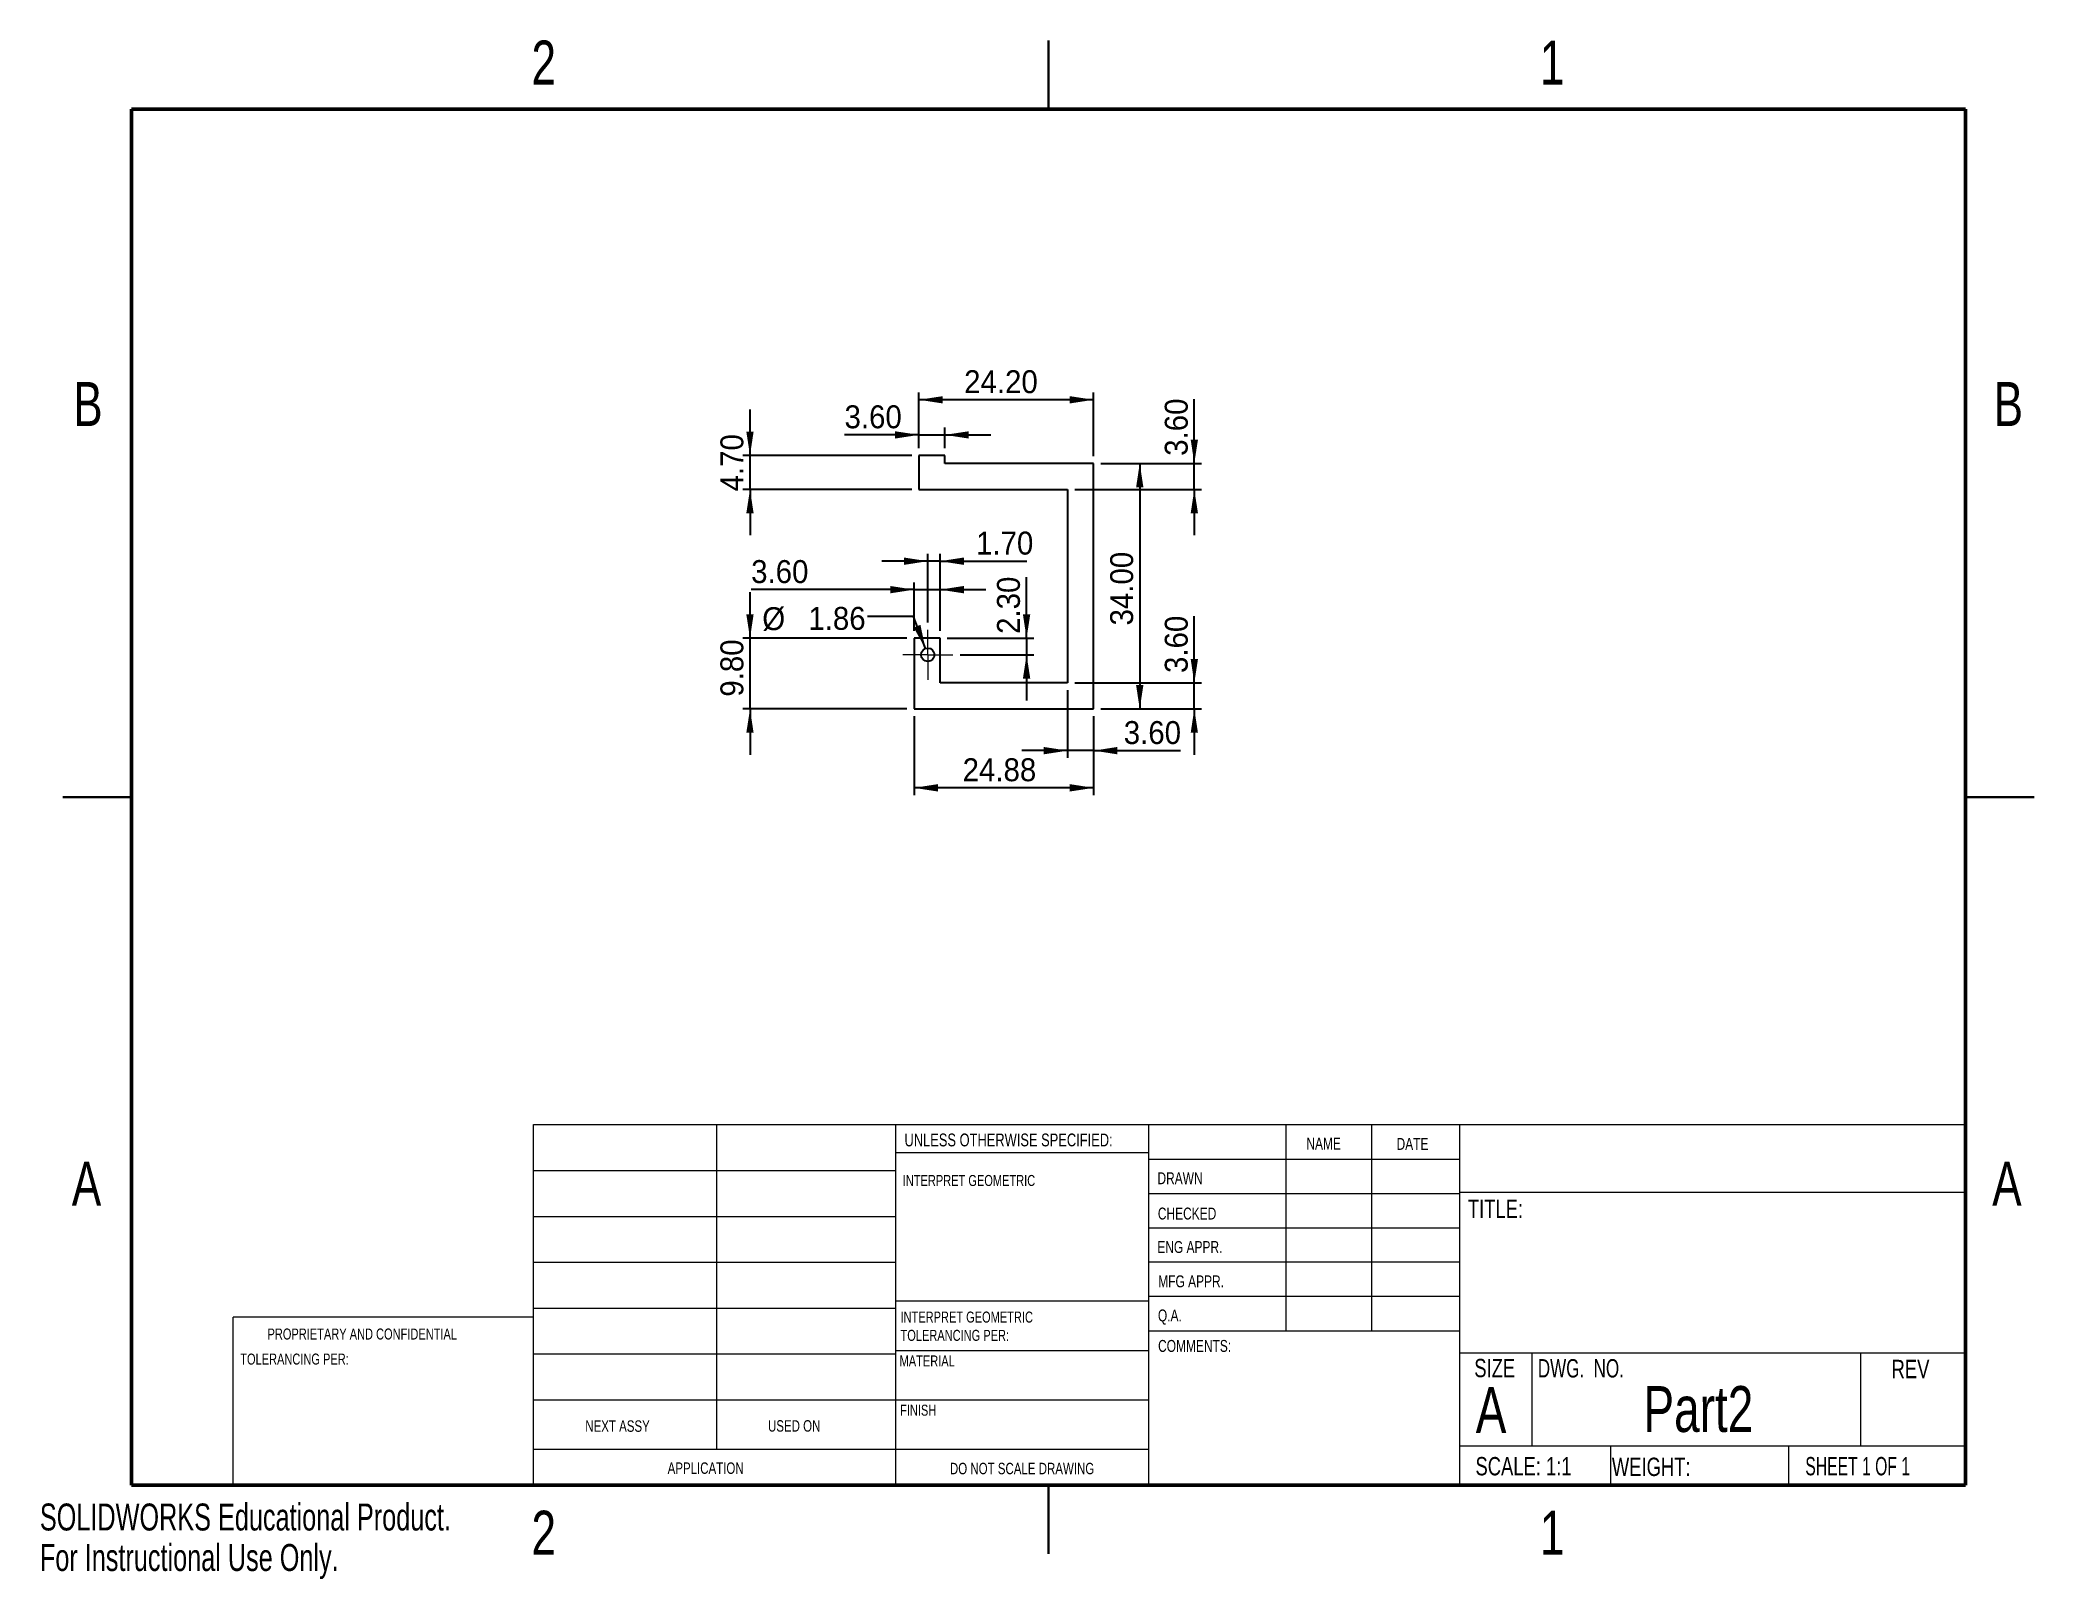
# Model space of a CAD drawing. Header units: millimetres. Extents: x 0 to 276, y 0 to 213.
import ezdxf

# ---------------------------------------------------------------- set-up
doc = ezdxf.new("R2010")
doc.units = ezdxf.units.MM
doc.layers.add('SLD-0', color=179, linetype='Continuous')
doc.styles.add('SLDTEXTSTYLE0', font='TXT', dxfattribs={"width": 0.75})
doc.styles.add('SLDTEXTSTYLE1', font='TXT', dxfattribs={"width": 0.96})
doc.styles.add('SLDTEXTSTYLE2', font='TXT', dxfattribs={"width": 0.640625})
doc.styles.add('SLDTEXTSTYLE3', font='TXT', dxfattribs={"width": 0.694444})
doc.styles.add('SLDTEXTSTYLE4', font='TXT', dxfattribs={"width": 0.7})
doc.dimstyles.new('SLDDIMSTYLE0', dxfattribs={"dimtxt": 3.175, "dimasz": 3.302, "dimexe": 0, "dimexo": 0.0625, "dimgap": 0.79375, "dimtad": 1, "dimrnd": 1e-09, "dimzin": 4, "dimdsep": 46, "dimtxsty": 'SLDTEXTSTYLE0', "dimsah": 1, "dimcen": 0.09, "dimadec": 0, "dimazin": 1, "dimtfac": 1, "dimtmove": 0, "dimatfit": 0, "dimfxl": 0, "dimfrac": 2, "dimtolj": 1, "dimtzin": 12, "dimarcsym": 0})
doc.dimstyles.new('SLDDIMSTYLE1', dxfattribs={"dimtxt": 3.175, "dimasz": 3.302, "dimexe": 0, "dimexo": 0.0625, "dimgap": 0.79375, "dimtad": 1, "dimrnd": 1e-09, "dimzin": 4, "dimdsep": 46, "dimtxsty": 'SLDTEXTSTYLE0', "dimsah": 1, "dimcen": 0.09, "dimadec": 0, "dimazin": 1, "dimtfac": 1, "dimtofl": 0, "dimtmove": 0, "dimatfit": 3, "dimfxl": 0, "dimfrac": 2, "dimtolj": 1, "dimtzin": 12, "dimarcsym": 0})
doc.dimstyles.new('SLDDIMSTYLE2', dxfattribs={"dimtxt": 3.175, "dimasz": 3.302, "dimexe": 0, "dimexo": 0.0625, "dimgap": 0.79375, "dimtad": 1, "dimrnd": 1e-09, "dimzin": 12, "dimdsep": 46, "dimtxsty": 'SLDTEXTSTYLE0', "dimsah": 1, "dimcen": 0.09, "dimadec": 0, "dimazin": 3, "dimtfac": 1, "dimtofl": 0, "dimtmove": 0, "dimatfit": 3, "dimfxl": 0, "dimfrac": 2, "dimtolj": 1, "dimtzin": 12, "dimarcsym": 0})
doc.dimstyles.new('SLDDIMSTYLE3', dxfattribs={"dimtxt": 3.175, "dimasz": 3.302, "dimexe": 0, "dimexo": 0.0625, "dimgap": 0.79375, "dimtad": 1, "dimrnd": 1e-09, "dimzin": 12, "dimdsep": 46, "dimtxsty": 'SLDTEXTSTYLE0', "dimblk1": 'NONE', "dimblk2": 'NONE', "dimsah": 1, "dimcen": 0, "dimadec": 0, "dimazin": 3, "dimtfac": 1, "dimtmove": 0, "dimatfit": 3, "dimldrblk": 'NONE', "dimfxl": 0, "dimfrac": 2, "dimtolj": 1, "dimtzin": 12, "dimarcsym": 0})

# ---------------------------------------------------------------- blocks, each defined once
blk = doc.blocks.new('SW_CENTERMARKSYMBOL_0')
at = {"layer": 'SLD-0', "color": 7, "linetype": 'Continuous', "lineweight": 18}
for p, q in [((0, 2.54), (0, 3.47)), ((-2.54, 0), (-3.47, 0)), ((0, 0), (-2.54, 0)), ((0, 0), (0, 2.54)), ((0, 0), (0, -2.54)), ((0, 0), (2.54, 0)), ((2.54, 0), (3.47, 0)), ((0, -2.54), (0, -3.47))]:
    blk.add_line(p, q, dxfattribs=at)
blk = doc.blocks.new('SW_NOTE_0_1')
at = {"layer": 'SLD-0', "color": 0, "insert": (0, 1.96), "char_height": 1.524, "attachment_point": 1, "style": 'SLDTEXTSTYLE0'}
blk.add_mtext('INTERPRET GEOMETRIC', dxfattribs=at)
blk = doc.blocks.new('SW_NOTE_0_2')
at = {"layer": 'SLD-0', "color": 0, "insert": (0, 1.96), "char_height": 1.524, "attachment_point": 1, "style": 'SLDTEXTSTYLE0'}
blk.add_mtext('TOLERANCING PER:', dxfattribs=at)
blk = doc.blocks.new('SW_NOTE_0')
at = {"layer": 'SLD-0', "color": 7}
for name, p in [('SW_NOTE_0_1', (0, -0.11)), ('SW_NOTE_0_2', (0, -2.64))]:
    blk.add_blockref(name, p, dxfattribs=at)
blk = doc.blocks.new('_D')
at = {"layer": 'SLD-0', "color": 7}
for p, q in [((121.76, 158.1), (111.45, 158.1)), ((121.76, 156.25), (121.76, 159.1)), ((121.76, 158.1), (125.36, 158.1)), ((125.36, 156.25), (125.36, 159.1)), ((125.36, 158.1), (131.71, 158.1))]:
    blk.add_line(p, q, dxfattribs=at)
for points in [[(121.76, 158.1), (118.45, 158.6), (118.45, 157.59)], [(125.36, 158.1), (128.66, 157.59), (128.66, 158.6)]]:
    blk.add_solid(points, dxfattribs=at)
at = {"layer": 'SLD-0', "color": 7, "insert": (111.45, 162.19), "char_height": 3.175, "attachment_point": 1, "style": 'SLDTEXTSTYLE1'}
blk.add_mtext('3.60', dxfattribs=at)
blk = doc.blocks.new('_D_1')
at = {"layer": 'SLD-0', "color": 7}
for p, q in [((98.36, 155.25), (98.36, 161.6)), ((120.76, 155.25), (97.36, 155.25)), ((98.36, 150.55), (98.36, 155.25)), ((120.76, 150.55), (97.36, 150.55)), ((98.36, 150.55), (98.36, 144.2))]:
    blk.add_line(p, q, dxfattribs=at)
for points in [[(98.36, 155.25), (98.86, 158.55), (97.85, 158.55)], [(98.36, 150.55), (97.85, 147.25), (98.86, 147.25)]]:
    blk.add_solid(points, dxfattribs=at)
at = {"layer": 'SLD-0', "color": 7, "insert": (94.26, 150.27), "char_height": 3.175, "attachment_point": 1, "rotation": 90, "style": 'SLDTEXTSTYLE1'}
blk.add_mtext('4.70', dxfattribs=at)
blk = doc.blocks.new('_D_2')
at = {"layer": 'SLD-0', "color": 7}
for p, q in [((121.76, 156.25), (121.76, 163.96)), ((145.96, 155.15), (145.96, 163.96)), ((145.96, 162.96), (121.76, 162.96))]:
    blk.add_line(p, q, dxfattribs=at)
for points in [[(121.76, 162.96), (125.06, 162.45), (125.06, 163.46)], [(145.96, 162.96), (142.65, 163.46), (142.65, 162.45)]]:
    blk.add_solid(points, dxfattribs=at)
at = {"layer": 'SLD-0', "color": 7, "insert": (128.02, 167.05), "char_height": 3.175, "attachment_point": 1, "style": 'SLDTEXTSTYLE1'}
blk.add_mtext('24.20', dxfattribs=at)
blk = doc.blocks.new('_D_3')
at = {"layer": 'SLD-0', "color": 7}
for p, q in [((121.08, 119.15), (121.08, 108.23)), ((145.96, 119.15), (145.96, 108.23)), ((145.96, 109.23), (121.08, 109.23))]:
    blk.add_line(p, q, dxfattribs=at)
for points in [[(121.08, 109.23), (124.38, 108.72), (124.38, 109.74)], [(145.96, 109.23), (142.65, 109.74), (142.65, 108.72)]]:
    blk.add_solid(points, dxfattribs=at)
at = {"layer": 'SLD-0', "color": 7, "insert": (127.81, 113.32), "char_height": 3.175, "attachment_point": 1, "style": 'SLDTEXTSTYLE1'}
blk.add_mtext('24.88', dxfattribs=at)
blk = doc.blocks.new('_D_4')
at = {"layer": 'SLD-0', "color": 7}
for p, q in [((98.36, 129.95), (98.36, 136.3)), ((120.08, 129.95), (97.36, 129.95)), ((98.36, 120.15), (98.36, 129.95)), ((120.08, 120.15), (97.36, 120.15)), ((98.36, 120.15), (98.36, 113.8))]:
    blk.add_line(p, q, dxfattribs=at)
for points in [[(98.36, 129.95), (98.86, 133.25), (97.85, 133.25)], [(98.36, 120.15), (97.85, 116.85), (98.86, 116.85)]]:
    blk.add_solid(points, dxfattribs=at)
at = {"layer": 'SLD-0', "color": 7, "insert": (94.26, 121.85), "char_height": 3.175, "attachment_point": 1, "rotation": 90, "style": 'SLDTEXTSTYLE1'}
blk.add_mtext('9.80', dxfattribs=at)
blk = doc.blocks.new('_D_5')
at = {"layer": 'SLD-0', "color": 7}
for p, q in [((121.08, 136.67), (98.52, 136.67)), ((121.08, 130.95), (121.08, 137.67)), ((121.08, 136.67), (124.68, 136.67)), ((124.68, 130.95), (124.68, 137.67)), ((124.68, 136.67), (131.03, 136.67))]:
    blk.add_line(p, q, dxfattribs=at)
for points in [[(121.08, 136.67), (117.78, 137.18), (117.78, 136.16)], [(124.68, 136.67), (127.98, 136.16), (127.98, 137.18)]]:
    blk.add_solid(points, dxfattribs=at)
at = {"layer": 'SLD-0', "color": 7, "insert": (98.52, 140.76), "char_height": 3.175, "attachment_point": 1, "style": 'SLDTEXTSTYLE1'}
blk.add_mtext('3.60', dxfattribs=at)
blk = doc.blocks.new('_D_6')
at = {"layer": 'SLD-0', "color": 7}
for p, q in [((146.96, 154.15), (153.34, 154.15)), ((152.34, 154.15), (152.34, 120.15)), ((146.96, 120.15), (153.34, 120.15))]:
    blk.add_line(p, q, dxfattribs=at)
for points in [[(152.34, 154.15), (151.84, 150.85), (152.85, 150.85)], [(152.34, 120.15), (152.85, 123.45), (151.84, 123.45)]]:
    blk.add_solid(points, dxfattribs=at)
at = {"layer": 'SLD-0', "color": 7, "insert": (148.25, 131.71), "char_height": 3.175, "attachment_point": 1, "rotation": 90, "style": 'SLDTEXTSTYLE1'}
blk.add_mtext('34.00', dxfattribs=at)
blk = doc.blocks.new('_D_7')
at = {"layer": 'SLD-0', "color": 7}
for p, q in [((121, 132.93), (114.65, 132.93)), ((122.65, 128.52), (121, 132.93))]:
    blk.add_line(p, q, dxfattribs=at)
blk.add_solid([(122.65, 128.52), (121.97, 131.79), (121.02, 131.44)], dxfattribs=at)
at = {"layer": 'SLD-0', "color": 7, "char_height": 3.175, "attachment_point": 1, "style": 'SLDTEXTSTYLE1'}
for s, insert in [('%%c', (100.06, 134.24)), ('1.86', (106.44, 134.28))]:
    blk.add_mtext(s, dxfattribs=dict(at, insert=insert))
blk = doc.blocks.new('_None')
blk = doc.blocks.new('_D_8')
at = {"layer": 'SLD-0', "color": 7}
for p, q in [((122.98, 132.12), (122.98, 141.61)), ((124.68, 130.95), (124.68, 141.61)), ((122.98, 140.61), (116.63, 140.61)), ((124.68, 140.61), (122.98, 140.61)), ((124.68, 140.61), (136.69, 140.61))]:
    blk.add_line(p, q, dxfattribs=at)
for points in [[(122.98, 140.61), (119.68, 141.12), (119.68, 140.1)], [(124.68, 140.61), (127.98, 140.1), (127.98, 141.12)]]:
    blk.add_solid(points, dxfattribs=at)
at = {"layer": 'SLD-0', "color": 7, "insert": (129.67, 144.7), "char_height": 3.175, "attachment_point": 1, "style": 'SLDTEXTSTYLE1'}
blk.add_mtext('1.70', dxfattribs=at)
blk = doc.blocks.new('_D_9')
at = {"layer": 'SLD-0', "color": 7}
for p, q in [((136.67, 129.95), (136.67, 138.39)), ((125.68, 129.95), (137.67, 129.95)), ((136.67, 129.95), (136.67, 127.65)), ((127.45, 127.65), (137.67, 127.65)), ((136.67, 127.65), (136.67, 121.3))]:
    blk.add_line(p, q, dxfattribs=at)
for points in [[(136.67, 129.95), (137.18, 133.25), (136.16, 133.25)], [(136.67, 127.65), (136.16, 124.35), (137.18, 124.35)]]:
    blk.add_solid(points, dxfattribs=at)
at = {"layer": 'SLD-0', "color": 7, "insert": (132.57, 130.54), "char_height": 3.175, "attachment_point": 1, "rotation": 90, "style": 'SLDTEXTSTYLE1'}
blk.add_mtext('2.30', dxfattribs=at)
blk = doc.blocks.new('_D_10')
at = {"layer": 'SLD-0', "color": 7}
for p, q in [((159.9, 154.15), (159.9, 163.04)), ((146.96, 154.15), (160.9, 154.15)), ((159.9, 150.55), (159.9, 154.15)), ((143.36, 150.55), (160.9, 150.55)), ((159.9, 150.55), (159.9, 144.2))]:
    blk.add_line(p, q, dxfattribs=at)
for points in [[(159.9, 154.15), (160.41, 157.45), (159.4, 157.45)], [(159.9, 150.55), (159.4, 147.25), (160.41, 147.25)]]:
    blk.add_solid(points, dxfattribs=at)
at = {"layer": 'SLD-0', "color": 7, "insert": (155.81, 155.2), "char_height": 3.175, "attachment_point": 1, "rotation": 90, "style": 'SLDTEXTSTYLE1'}
blk.add_mtext('3.60', dxfattribs=at)
blk = doc.blocks.new('_D_11')
at = {"layer": 'SLD-0', "color": 7}
for p, q in [((142.36, 122.75), (142.36, 113.38)), ((145.96, 119.15), (145.96, 113.38)), ((142.36, 114.38), (136.01, 114.38)), ((145.96, 114.38), (142.36, 114.38)), ((145.96, 114.38), (157.97, 114.38))]:
    blk.add_line(p, q, dxfattribs=at)
for points in [[(142.36, 114.38), (139.05, 114.89), (139.05, 113.87)], [(145.96, 114.38), (149.26, 113.87), (149.26, 114.89)]]:
    blk.add_solid(points, dxfattribs=at)
at = {"layer": 'SLD-0', "color": 7, "insert": (150.13, 118.47), "char_height": 3.175, "attachment_point": 1, "style": 'SLDTEXTSTYLE1'}
blk.add_mtext('3.60', dxfattribs=at)
blk = doc.blocks.new('_D_12')
at = {"layer": 'SLD-0', "color": 7}
for p, q in [((159.9, 123.75), (159.9, 132.98)), ((143.36, 123.75), (160.9, 123.75)), ((159.9, 120.15), (159.9, 123.75)), ((146.96, 120.15), (160.9, 120.15)), ((159.9, 120.15), (159.9, 113.8))]:
    blk.add_line(p, q, dxfattribs=at)
for points in [[(159.9, 123.75), (160.41, 127.05), (159.4, 127.05)], [(159.9, 120.15), (159.4, 116.85), (160.41, 116.85)]]:
    blk.add_solid(points, dxfattribs=at)
at = {"layer": 'SLD-0', "color": 7, "insert": (155.81, 125.13), "char_height": 3.175, "attachment_point": 1, "rotation": 90, "style": 'SLDTEXTSTYLE1'}
blk.add_mtext('3.60', dxfattribs=at)

msp = doc.modelspace()

# ---------------------------------------------------------------- linework, layer by layer
at = {"layer": 'SLD-0', "color": 7, "linetype": 'Continuous', "lineweight": 25}
for p, q in [((139.7, 212.725), (139.7, 203.2)), ((139.7, 203.2), (139.7, 212.725)), ((121.757, 155.249), (121.757, 150.549)), ((125.357, 155.249), (121.757, 155.249)), ((125.357, 154.149), (125.357, 155.249)), ((145.957, 154.149), (125.357, 154.149)), ((145.957, 120.149), (145.957, 154.149)), ((121.757, 150.549), (142.357, 150.549)), ((142.357, 150.549), (142.357, 123.749)), ((121.08, 129.949), (121.08, 120.149)), ((124.68, 129.949), (121.08, 129.949)), ((124.68, 123.749), (124.68, 129.949)), ((142.357, 123.749), (124.68, 123.749)), ((121.08, 120.149), (145.957, 120.149)), ((3.175, 107.95), (12.7, 107.95)), ((12.7, 107.95), (3.175, 107.95)), ((276.225, 107.95), (266.7, 107.95)), ((266.7, 107.95), (276.225, 107.95)), ((139.7, 3.175), (139.7, 12.7)), ((139.7, 12.7), (139.7, 3.175))]:
    msp.add_line(p, q, dxfattribs=at)
at = {"layer": 'SLD-0', "color": 7, "linetype": 'Continuous', "lineweight": 50}
for p, q in [((12.7, 12.7), (12.7, 203.2)), ((12.7, 203.2), (266.7, 203.2)), ((266.7, 203.2), (266.7, 12.7)), ((266.7, 12.7), (12.7, 12.7))]:
    msp.add_line(p, q, dxfattribs=at)
at = {"layer": 'SLD-0', "color": 7, "linetype": 'Continuous', "lineweight": 18}
for p, q in [((68.354, 62.594), (266.7, 62.594)), ((68.354, 12.7), (68.354, 62.594)), ((93.703, 62.594), (93.703, 17.685)), ((118.574, 12.7), (118.574, 62.594)), ((153.548, 62.594), (153.548, 12.7)), ((172.56, 62.594), (172.56, 34.019)), ((184.461, 62.594), (184.461, 34.019)), ((196.629, 62.594), (196.629, 12.7)), ((153.548, 58.674), (118.574, 58.674)), ((68.354, 56.244), (118.574, 56.244)), ((153.548, 57.832), (196.629, 57.832)), ((153.548, 53.069), (196.629, 53.069)), ((196.629, 53.269), (266.7, 53.269)), ((68.354, 49.894), (118.574, 49.894)), ((153.548, 48.307), (196.629, 48.307)), ((68.354, 43.544), (118.574, 43.544)), ((196.629, 43.544), (153.548, 43.544)), ((196.629, 38.782), (153.548, 38.782)), ((26.769, 12.7), (26.769, 35.924)), ((68.354, 35.924), (26.769, 35.924)), ((68.354, 37.194), (118.574, 37.194)), ((118.574, 38.195), (153.663, 38.195)), ((196.629, 34.019), (153.663, 34.019)), ((68.354, 30.844), (118.574, 30.844)), ((118.574, 31.337), (153.663, 31.337)), ((196.629, 30.985), (266.7, 30.985)), ((206.675, 30.985), (206.675, 18.107)), ((252.173, 30.985), (252.173, 18.107)), ((68.354, 24.494), (118.574, 24.494)), ((118.574, 24.479), (153.548, 24.479)), ((68.354, 17.685), (153.548, 17.685)), ((196.629, 18.107), (266.7, 18.107)), ((217.536, 18.107), (217.536, 12.7)), ((242.223, 18.107), (242.223, 12.7))]:
    msp.add_line(p, q, dxfattribs=at)
at = {"layer": 'SLD-0', "color": 7, "linetype": 'Continuous', "lineweight": 25}
msp.add_circle((122.98, 127.654), 0.93, dxfattribs=at)

# ---------------------------------------------------------------- block references
at = {"color": 7, "linetype": 'Continuous'}
for name, p in [('SW_CENTERMARKSYMBOL_0', (122.98, 127.654)), ('SW_NOTE_0_1', (119.517, 53.666)), ('SW_NOTE_0', (119.209, 34.864)), ('SW_NOTE_0_2', (27.754, 28.938))]:
    msp.add_blockref(name, p, dxfattribs=at)

# ---------------------------------------------------------------- texts
at = {"layer": 'SLD-0', "color": 7}
for s, insert, char_height, attachment_point, style in [('2', (69.791, 212.696), 6.096, 2, 'SLDTEXTSTYLE0'), ('1', (209.468, 212.696), 6.096, 2, 'SLDTEXTSTYLE0'), ('B', (6.656, 165.421), 6.096, 2, 'SLDTEXTSTYLE0'), ('B', (272.656, 165.421), 6.096, 2, 'SLDTEXTSTYLE0'), ('UNLESS OTHERWISE SPECIFIED:', (119.758, 61.366), 1.778, 1, 'SLDTEXTSTYLE0'), ('NAME', (175.424, 60.799), 1.651, 1, 'SLDTEXTSTYLE0'), ('DATE', (187.915, 60.755), 1.651, 1, 'SLDTEXTSTYLE0'), ('A', (6.459, 57.471), 6.096, 2, 'SLDTEXTSTYLE0'), ('DRAWN', (154.797, 55.999), 1.651, 1, 'SLDTEXTSTYLE0'), ('A', (272.459, 57.471), 6.096, 2, 'SLDTEXTSTYLE0'), ('CHECKED', (154.851, 51.113), 1.651, 1, 'SLDTEXTSTYLE0'), ('TITLE:', (197.793, 52.203), 2.54, 1, 'SLDTEXTSTYLE0'), ('ENG APPR.', (154.777, 46.477), 1.651, 1, 'SLDTEXTSTYLE0'), ('MFG APPR.', (154.903, 41.722), 1.651, 1, 'SLDTEXTSTYLE0'), ('Q.A.', (154.862, 37), 1.651, 1, 'SLDTEXTSTYLE0'), ('PROPRIETARY AND CONFIDENTIAL', (31.53, 34.369), 1.524, 1, 'SLDTEXTSTYLE0'), ('MATERIAL', (119.08, 30.639), 1.524, 1, 'SLDTEXTSTYLE0'), ('COMMENTS:', (154.884, 32.785), 1.651, 1, 'SLDTEXTSTYLE0'), ('SIZE', (198.68, 30.168), 2.54, 1, 'SLDTEXTSTYLE0'), ('DWG.  NO.', (207.481, 30.132), 2.54, 1, 'SLDTEXTSTYLE3'), ('REV', (256.485, 30.033), 2.54, 1, 'SLDTEXTSTYLE0'), ('A', (198.88, 26.249), 6.35, 1, 'SLDTEXTSTYLE0'), ('Part2', (229.721, 26.398), 6.35, 2, 'SLDTEXTSTYLE0'), ('FINISH', (119.15, 23.824), 1.524, 1, 'SLDTEXTSTYLE0'), ('NEXT ASSY', (75.542, 21.652), 1.5875, 1, 'SLDTEXTSTYLE0'), ('USED ON', (100.854, 21.679), 1.5875, 1, 'SLDTEXTSTYLE0'), ('SCALE: 1:1', (198.849, 16.575), 2.54, 1, 'SLDTEXTSTYLE0'), ('SHEET 1 OF 1', (244.531, 16.583), 2.54, 1, 'SLDTEXTSTYLE2'), ('APPLICATION', (86.95, 15.831), 1.5875, 1, 'SLDTEXTSTYLE0'), ('DO NOT SCALE DRAWING', (136.048, 15.776), 1.5875, 2, 'SLDTEXTSTYLE0'), ('WEIGHT:', (217.74, 16.488), 2.54, 1, 'SLDTEXTSTYLE0'), ('SOLIDWORKS Educational Product.', (0, 10.138), 3.73507, 1, 'SLDTEXTSTYLE4'), ('2', (69.791, 9.138), 6.096, 2, 'SLDTEXTSTYLE0'), ('1', (209.468, 9.138), 6.096, 2, 'SLDTEXTSTYLE0'), ('For Instructional Use Only.', (0, 4.535), 3.73507, 1, 'SLDTEXTSTYLE4')]:
    msp.add_mtext(s, dxfattribs=dict(at, insert=insert, char_height=char_height, attachment_point=attachment_point, style=style))

# ---------------------------------------------------------------- dimensions: what is measured, and where the dimension line sits
for base, p1, p2, dimstyle, picture, middle in [((121.757, 162.956), (145.957, 154.149), (121.757, 155.249), 'SLDDIMSTYLE1', '_D_2', (133.181, 162.956)), ((125.357, 158.097), (121.757, 155.249), (125.357, 155.249), 'SLDDIMSTYLE0', '_D', (115.369, 158.097)), ((122.98, 140.609), (124.68, 129.949), (122.98, 131.124), 'SLDDIMSTYLE0', '_D_8', (133.181, 140.609)), ((124.68, 136.668), (121.08, 129.949), (124.68, 129.949), 'SLDDIMSTYLE0', '_D_5', (102.446, 136.668)), ((142.357, 114.382), (145.957, 120.149), (142.357, 123.749), 'SLDDIMSTYLE0', '_D_11', (154.048, 114.382)), ((121.08, 109.232), (145.957, 120.149), (121.08, 120.149), 'SLDDIMSTYLE2', '_D_3', (133.181, 109.232))]:
    dim = msp.add_linear_dim(base=base, p1=p1, p2=p2, dimstyle=dimstyle, dxfattribs=at)
    dim.commit()
    dim.dimension.update_dxf_attribs({"geometry": picture, "text_midpoint": middle, "dimtype": 160})
for base, p1, p2, dimstyle, picture, middle in [((159.904, 154.149), (142.357, 150.549), (145.957, 154.149), 'SLDDIMSTYLE0', '_D_10', (159.904, 159.118)), ((98.355, 155.249), (121.757, 150.549), (121.757, 155.249), 'SLDDIMSTYLE0', '_D_1', (98.355, 154.196)), ((152.344, 120.149), (145.957, 154.149), (145.957, 120.149), 'SLDDIMSTYLE1', '_D_6', (152.344, 136.668)), ((136.667703092, 127.653747368), (124.679892105, 129.948747368), (126.449892105, 127.653747368), 'SLDDIMSTYLE0', '_D_9', (136.667703092, 134.466426186)), ((98.355, 129.949), (121.08, 120.149), (121.08, 129.949), 'SLDDIMSTYLE0', '_D_4', (98.355, 125.771)), ((159.904, 123.749), (145.957, 120.149), (142.357, 123.749), 'SLDDIMSTYLE0', '_D_12', (159.904, 129.055))]:
    dim = msp.add_linear_dim(base=base, p1=p1, p2=p2, angle=90, dimstyle=dimstyle, dxfattribs=at)
    dim.commit()
    dim.dimension.update_dxf_attribs({"geometry": picture, "text_midpoint": middle, "dimtype": 160})
dim = msp.add_diameter_dim_2p(p1=(1.29, 1.34), p2=(0, 0), dimstyle='SLDDIMSTYLE3', dxfattribs=at)
dim.commit()
dim.dimension.update_dxf_attribs({"geometry": '_D_7', "text_midpoint": (108.148, 132.934), "dimtype": 163})

doc.saveas('drawing.dxf')
